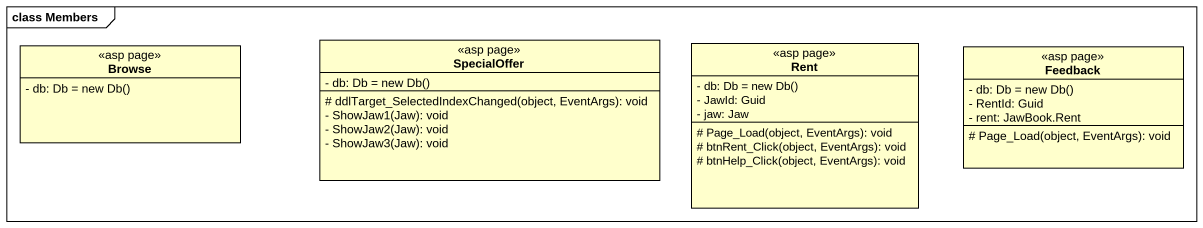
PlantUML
@startuml
mainframe class Members
hide circle
hide empty members
skinparam classAttributeIconSize 0
class Browse <<asp page>> {
  {field} - db: Db = new Db()
}
class SpecialOffer <<asp page>> {
  {field} - db: Db = new Db()
  # ddlTarget_SelectedIndexChanged(object, EventArgs): void
  - ShowJaw1(Jaw): void
  - ShowJaw2(Jaw): void
  - ShowJaw3(Jaw): void
}
class Rent <<asp page>> {
  {field} - db: Db = new Db()
  - JawId: Guid
  - jaw: Jaw
  # Page_Load(object, EventArgs): void
  # btnRent_Click(object, EventArgs): void
  # btnHelp_Click(object, EventArgs): void
}
class Feedback <<asp page>> {
  {field} - db: Db = new Db()
  - RentId: Guid
  - rent: JawBook.Rent
  # Page_Load(object, EventArgs): void
}
@enduml
